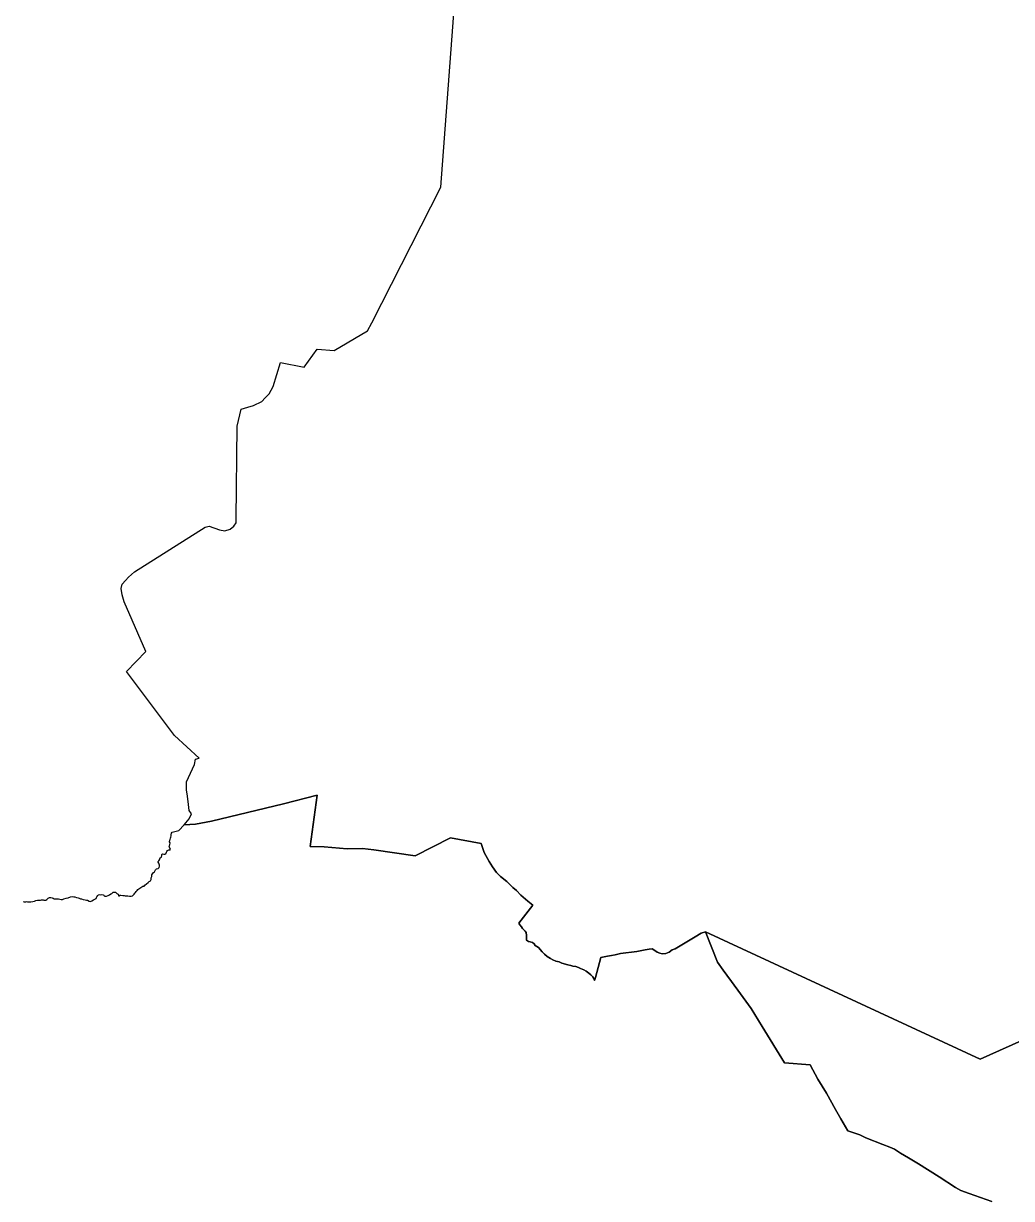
# Model space of a CAD drawing. Header units: inches. Extents: x 33.9 to 41.9, y -4.8 to 5.4.
# Drawn here: x 34.726 to 35.344, y 1.033 to 1.768 of the extents above; entities that cross this region are included whole.
import ezdxf

# ---------------------------------------------------------------- set-up
doc = ezdxf.new("R2010")
doc.units = ezdxf.units.IN
doc.header["$MEASUREMENT"] = 0
doc.layers.add('Counties', color=7, linetype='Continuous')

msp = doc.modelspace()

# ---------------------------------------------------------------- linework, layer by layer
at = {"layer": 'Counties'}
for points in [[(35.35668, 1.13423), (35.32441, 1.11993), (35.15276, 1.19957), (35.15015, 1.19869), (35.14628, 1.19647), (35.13386, 1.18907), (35.13196, 1.18836), (35.13007, 1.18684), (35.12801, 1.18605), (35.12572, 1.18581), (35.12413, 1.18629), (35.12247, 1.18692), (35.12113, 1.18788), (35.11947, 1.18899), (35.11749, 1.18883), (35.11504, 1.18843), (35.1099, 1.18739), (35.09962, 1.18604), (35.09622, 1.18524), (35.094, 1.18477), (35.09155, 1.18437), (35.08728, 1.18365), (35.08388, 1.17094), (35.0834, 1.16919), (35.08293, 1.17046), (35.08222, 1.17141), (35.08111, 1.1726), (35.07985, 1.17372), (35.07818, 1.17491), (35.0766, 1.17578), (35.07463, 1.17665), (35.07336, 1.17721), (35.0717, 1.17785), (35.06988, 1.17816), (35.06846, 1.17848), (35.06672, 1.17904), (35.063, 1.18007), (35.06118, 1.18078), (35.0592, 1.18134), (35.05723, 1.18205), (35.0558, 1.18285), (35.05375, 1.1842), (35.052, 1.18571), (35.05066, 1.18714), (35.04837, 1.18976), (35.04734, 1.19047), (35.04623, 1.19111), (35.04568, 1.19214), (35.04465, 1.19294), (35.04323, 1.19333), (35.04204, 1.19365), (35.04093, 1.19444), (35.04085, 1.19556), (35.04085, 1.19739), (35.04054, 1.19913), (35.04006, 1.20001), (35.03895, 1.20104), (35.03832, 1.20176), (35.03769, 1.20279), (35.03674, 1.2039), (35.03601, 1.20504), (35.04475, 1.21631), (35.04169, 1.2188), (35.03732, 1.22246), (35.03455, 1.22539), (35.03236, 1.22744), (35.02857, 1.23109), (35.02449, 1.23431), (35.02202, 1.2368), (35.01954, 1.24031), (35.0175, 1.24353), (35.01444, 1.24924), (35.0124, 1.25495), (34.99332, 1.25831), (34.97117, 1.24718), (34.94538, 1.25083), (34.93825, 1.25171), (34.92878, 1.25156), (34.91435, 1.25272), (34.90561, 1.25301), (34.90998, 1.28507), (34.889, 1.27965), (34.84384, 1.2688), (34.83379, 1.2669), (34.82682, 1.26654), (34.82989, 1.27024), (34.83143, 1.27333), (34.82989, 1.27549), (34.82958, 1.2792), (34.82896, 1.28444), (34.82835, 1.28846), (34.82834, 1.2934), (34.83328, 1.30423), (34.83382, 1.30769), (34.83612, 1.3083), (34.82086, 1.32249), (34.79079, 1.36253), (34.80279, 1.37488), (34.78924, 1.40605), (34.78801, 1.41038), (34.78739, 1.41439), (34.78801, 1.41717), (34.79016, 1.41933), (34.792, 1.42149), (34.79569, 1.42489), (34.83997, 1.4527), (34.84243, 1.45332), (34.84889, 1.45116), (34.85227, 1.45055), (34.85566, 1.45148), (34.85781, 1.45333), (34.85935, 1.45549), (34.85934, 1.45796), (34.85994, 1.516), (34.86239, 1.5265), (34.8667, 1.52774), (34.87008, 1.52898), (34.87531, 1.53145), (34.87746, 1.53361), (34.87992, 1.53608), (34.88238, 1.54071), (34.88699, 1.55584), (34.90175, 1.55277), (34.91005, 1.56419), (34.92051, 1.56327), (34.94142, 1.57564), (34.94418, 1.58058), (34.98721, 1.6655), (35.00006, 1.83562)], [(35.35668, 1.13423), (35.32441, 1.11993), (35.15276, 1.19957), (35.15015, 1.19869), (35.14628, 1.19647), (35.13386, 1.18907), (35.13196, 1.18836), (35.13007, 1.18684), (35.12801, 1.18605), (35.12572, 1.18581), (35.12413, 1.18629), (35.12247, 1.18692), (35.12113, 1.18788), (35.11947, 1.18899), (35.11749, 1.18883), (35.11504, 1.18843), (35.1099, 1.18739), (35.09962, 1.18604), (35.09622, 1.18524), (35.094, 1.18477), (35.09155, 1.18437), (35.08728, 1.18365), (35.08388, 1.17094), (35.0834, 1.16919), (35.08293, 1.17046), (35.08222, 1.17141), (35.08111, 1.1726), (35.07985, 1.17372), (35.07818, 1.17491), (35.0766, 1.17578), (35.07463, 1.17665), (35.07336, 1.17721), (35.0717, 1.17785), (35.06988, 1.17816), (35.06846, 1.17848), (35.06672, 1.17904), (35.063, 1.18007), (35.06118, 1.18078), (35.0592, 1.18134), (35.05723, 1.18205), (35.0558, 1.18285), (35.05375, 1.1842), (35.052, 1.18571), (35.05066, 1.18714), (35.04837, 1.18976), (35.04734, 1.19047), (35.04623, 1.19111), (35.04568, 1.19214), (35.04465, 1.19294), (35.04323, 1.19333), (35.04204, 1.19365), (35.04093, 1.19444), (35.04085, 1.19556), (35.04085, 1.19739), (35.04054, 1.19913), (35.04006, 1.20001), (35.03895, 1.20104), (35.03832, 1.20176), (35.03769, 1.20279), (35.03674, 1.2039), (35.03601, 1.20504), (35.04475, 1.21631), (35.04169, 1.2188), (35.03732, 1.22246), (35.03455, 1.22539), (35.03236, 1.22744), (35.02857, 1.23109), (35.02449, 1.23431), (35.02202, 1.2368), (35.01954, 1.24031), (35.0175, 1.24353), (35.01444, 1.24924), (35.0124, 1.25495), (34.99332, 1.25831), (34.97117, 1.24718), (34.94538, 1.25083), (34.93825, 1.25171), (34.92878, 1.25156), (34.91435, 1.25272), (34.90561, 1.25301), (34.90998, 1.28507), (34.889, 1.27965), (34.84384, 1.2688), (34.83379, 1.2669), (34.82682, 1.26654), (34.82989, 1.27024), (34.83143, 1.27333), (34.82989, 1.27549), (34.82958, 1.2792), (34.82896, 1.28444), (34.82835, 1.28846), (34.82834, 1.2934), (34.83328, 1.30423), (34.83382, 1.30769), (34.83612, 1.3083), (34.82086, 1.32249), (34.79079, 1.36253), (34.80279, 1.37488), (34.78924, 1.40605), (34.78801, 1.41038), (34.78739, 1.41439), (34.78801, 1.41717), (34.79016, 1.41933), (34.792, 1.42149), (34.79569, 1.42489), (34.83997, 1.4527), (34.84243, 1.45332), (34.84889, 1.45116), (34.85227, 1.45055), (34.85566, 1.45148), (34.85781, 1.45333), (34.85935, 1.45549), (34.85934, 1.45796), (34.85994, 1.516), (34.86239, 1.5265), (34.8667, 1.52774), (34.87008, 1.52898), (34.87531, 1.53145), (34.87746, 1.53361), (34.87992, 1.53608), (34.88238, 1.54071), (34.88699, 1.55584), (34.90175, 1.55277), (34.91005, 1.56419), (34.92051, 1.56327), (34.94142, 1.57564), (34.94418, 1.58058), (34.98721, 1.6655), (35.00006, 1.83562)], [(34.72619, 1.2185), (34.72682, 1.2183), (34.72772, 1.21836), (34.72828, 1.21857), (34.72883, 1.2183), (34.72953, 1.2183), (34.73098, 1.21843), (34.73209, 1.2185), (34.7332, 1.21885), (34.73397, 1.21927), (34.73508, 1.21934), (34.73598, 1.21934), (34.7364, 1.21941), (34.73702, 1.21941), (34.73757, 1.21962), (34.73868, 1.21962), (34.73903, 1.21941), (34.73986, 1.21934), (34.74035, 1.21941), (34.74084, 1.21983), (34.74181, 1.2206), (34.74257, 1.22109), (34.74354, 1.22116), (34.74437, 1.22095), (34.74486, 1.2206), (34.74542, 1.22025), (34.74625, 1.22018), (34.7475, 1.22025), (34.74833, 1.22018), (34.74909, 1.22004), (34.74993, 1.21983), (34.75069, 1.2199), (34.75152, 1.22025), (34.75305, 1.22067), (34.75423, 1.22088), (34.75569, 1.22143), (34.7568, 1.22164), (34.75777, 1.22157), (34.75853, 1.22143), (34.75943, 1.22109), (34.76054, 1.22088), (34.7611, 1.2206), (34.76193, 1.22032), (34.76263, 1.22025), (34.76374, 1.21983), (34.76492, 1.21969), (34.76582, 1.21948), (34.76644, 1.21934), (34.76734, 1.21885), (34.76825, 1.2185), (34.76915, 1.21892), (34.77019, 1.21969), (34.77102, 1.21997), (34.77179, 1.22053), (34.77206, 1.22109), (34.77227, 1.22157), (34.77276, 1.22234), (34.77317, 1.22283), (34.7738, 1.2229), (34.77456, 1.22276), (34.77539, 1.22304), (34.77616, 1.22283), (34.77657, 1.22248), (34.77678, 1.2222), (34.7772, 1.22199), (34.77817, 1.22185), (34.77921, 1.22234), (34.78018, 1.22276), (34.78094, 1.22332), (34.7815, 1.2236), (34.78247, 1.22443), (34.78379, 1.22436), (34.78462, 1.22367), (34.78559, 1.22325), (34.78573, 1.22255), (34.7858, 1.22213), (34.78615, 1.2222), (34.78677, 1.22255), (34.78726, 1.22262), (34.78844, 1.22227), (34.78934, 1.22227), (34.7899, 1.22206), (34.79087, 1.2222), (34.79149, 1.22213), (34.79267, 1.22199), (34.79357, 1.22185), (34.79455, 1.22206), (34.79545, 1.22311), (34.79593, 1.22374), (34.79635, 1.22429), (34.79669, 1.22492), (34.79746, 1.22548), (34.79787, 1.22611), (34.79843, 1.2266), (34.79912, 1.22701), (34.79975, 1.22743), (34.80023, 1.22785), (34.80086, 1.22813), (34.80169, 1.22827), (34.80224, 1.22883), (34.80322, 1.22953), (34.80433, 1.23043), (34.80502, 1.23113), (34.80585, 1.23148), (34.8062, 1.23239), (34.80627, 1.23329), (34.80654, 1.23427), (34.80668, 1.23525), (34.80703, 1.23594), (34.80765, 1.23664), (34.80828, 1.2372), (34.80869, 1.2379), (34.8089, 1.23845), (34.8096, 1.23894), (34.81057, 1.23915), (34.81112, 1.23985), (34.8114, 1.24062), (34.8114, 1.24132), (34.81119, 1.24201), (34.81098, 1.24257), (34.81063, 1.24327), (34.81057, 1.24369), (34.81098, 1.2441), (34.81147, 1.24473), (34.81188, 1.24592), (34.81265, 1.24634), (34.81285, 1.24731), (34.81285, 1.24794), (34.81334, 1.24843), (34.81417, 1.24822), (34.8148, 1.24815), (34.81528, 1.24836), (34.8157, 1.24934), (34.8159, 1.24989), (34.81639, 1.25045), (34.81715, 1.2508), (34.81806, 1.2508), (34.81826, 1.25129), (34.81792, 1.25185), (34.81771, 1.25248), (34.8175, 1.25324), (34.81785, 1.25401), (34.81799, 1.25527), (34.81771, 1.25583), (34.81778, 1.25687), (34.81805, 1.25743), (34.81833, 1.25827), (34.81854, 1.25876), (34.81861, 1.25966), (34.81868, 1.26036), (34.81882, 1.26127), (34.81923, 1.26203), (34.82348, 1.26308), (34.82682, 1.26654), (34.83379, 1.2669), (34.84384, 1.2688), (34.889, 1.27965), (34.90998, 1.28507), (34.90561, 1.25301), (34.91435, 1.25272), (34.92878, 1.25156), (34.93825, 1.25171), (34.94538, 1.25083), (34.97117, 1.24718), (34.99332, 1.25831), (35.0124, 1.25495), (35.01444, 1.24924), (35.0175, 1.24353), (35.01954, 1.24031), (35.02202, 1.2368), (35.02449, 1.23431), (35.02857, 1.23109), (35.03236, 1.22744), (35.03455, 1.22539), (35.03732, 1.22246), (35.04169, 1.2188), (35.04475, 1.21631), (35.03601, 1.20504), (35.03674, 1.2039), (35.03769, 1.20279), (35.03832, 1.20176), (35.03895, 1.20104), (35.04006, 1.20001), (35.04054, 1.19913), (35.04085, 1.19739), (35.04085, 1.19556), (35.04093, 1.19444), (35.04204, 1.19365), (35.04323, 1.19333), (35.04465, 1.19294), (35.04568, 1.19214), (35.04623, 1.19111), (35.04734, 1.19047), (35.04837, 1.18976), (35.05066, 1.18714), (35.052, 1.18571), (35.05375, 1.1842), (35.0558, 1.18285), (35.05723, 1.18205), (35.0592, 1.18134), (35.06118, 1.18078), (35.063, 1.18007), (35.06672, 1.17904), (35.06846, 1.17848), (35.06988, 1.17816), (35.0717, 1.17785), (35.07336, 1.17721), (35.07463, 1.17665), (35.0766, 1.17578), (35.07818, 1.17491), (35.07985, 1.17372), (35.08111, 1.1726), (35.08222, 1.17141), (35.08293, 1.17046), (35.0834, 1.16919), (35.08388, 1.17094), (35.08728, 1.18365), (35.09155, 1.18437), (35.094, 1.18477), (35.09622, 1.18524), (35.09962, 1.18604), (35.1099, 1.18739), (35.11504, 1.18843), (35.11749, 1.18883), (35.11947, 1.18899), (35.12113, 1.18788), (35.12247, 1.18692), (35.12413, 1.18629), (35.12572, 1.18581), (35.12801, 1.18605), (35.13007, 1.18684), (35.13196, 1.18836), (35.13386, 1.18907), (35.14628, 1.19647), (35.15015, 1.19869), (35.15276, 1.19957), (35.16029, 1.18067), (35.16389, 1.17565), (35.16612, 1.17255), (35.16909, 1.1685), (35.1747, 1.16092), (35.18127, 1.15174), (35.18816, 1.14042), (35.20215, 1.11768), (35.21813, 1.1164), (35.22301, 1.10744), (35.22831, 1.09868), (35.23403, 1.08843), (35.23742, 1.08256), (35.24176, 1.0752), (35.24483, 1.07413), (35.24918, 1.07253), (35.25309, 1.07082), (35.26358, 1.06655), (35.26802, 1.06484), (35.27088, 1.06367), (35.27469, 1.06121), (35.27978, 1.05812), (35.28592, 1.05449), (35.29894, 1.04637), (35.30901, 1.03976), (35.31239, 1.03773), (35.31758, 1.03591), (35.33177, 1.03089)], [(34.72619, 1.2185), (34.72682, 1.2183), (34.72772, 1.21836), (34.72828, 1.21857), (34.72883, 1.2183), (34.72953, 1.2183), (34.73098, 1.21843), (34.73209, 1.2185), (34.7332, 1.21885), (34.73397, 1.21927), (34.73508, 1.21934), (34.73598, 1.21934), (34.7364, 1.21941), (34.73702, 1.21941), (34.73757, 1.21962), (34.73868, 1.21962), (34.73903, 1.21941), (34.73986, 1.21934), (34.74035, 1.21941), (34.74084, 1.21983), (34.74181, 1.2206), (34.74257, 1.22109), (34.74354, 1.22116), (34.74437, 1.22095), (34.74486, 1.2206), (34.74542, 1.22025), (34.74625, 1.22018), (34.7475, 1.22025), (34.74833, 1.22018), (34.74909, 1.22004), (34.74993, 1.21983), (34.75069, 1.2199), (34.75152, 1.22025), (34.75305, 1.22067), (34.75423, 1.22088), (34.75569, 1.22143), (34.7568, 1.22164), (34.75777, 1.22157), (34.75853, 1.22143), (34.75943, 1.22109), (34.76054, 1.22088), (34.7611, 1.2206), (34.76193, 1.22032), (34.76263, 1.22025), (34.76374, 1.21983), (34.76492, 1.21969), (34.76582, 1.21948), (34.76644, 1.21934), (34.76734, 1.21885), (34.76825, 1.2185), (34.76915, 1.21892), (34.77019, 1.21969), (34.77102, 1.21997), (34.77179, 1.22053), (34.77206, 1.22109), (34.77227, 1.22157), (34.77276, 1.22234), (34.77317, 1.22283), (34.7738, 1.2229), (34.77456, 1.22276), (34.77539, 1.22304), (34.77616, 1.22283), (34.77657, 1.22248), (34.77678, 1.2222), (34.7772, 1.22199), (34.77817, 1.22185), (34.77921, 1.22234), (34.78018, 1.22276), (34.78094, 1.22332), (34.7815, 1.2236), (34.78247, 1.22443), (34.78379, 1.22436), (34.78462, 1.22367), (34.78559, 1.22325), (34.78573, 1.22255), (34.7858, 1.22213), (34.78615, 1.2222), (34.78677, 1.22255), (34.78726, 1.22262), (34.78844, 1.22227), (34.78934, 1.22227), (34.7899, 1.22206), (34.79087, 1.2222), (34.79149, 1.22213), (34.79267, 1.22199), (34.79357, 1.22185), (34.79455, 1.22206), (34.79545, 1.22311), (34.79593, 1.22374), (34.79635, 1.22429), (34.79669, 1.22492), (34.79746, 1.22548), (34.79787, 1.22611), (34.79843, 1.2266), (34.79912, 1.22701), (34.79975, 1.22743), (34.80023, 1.22785), (34.80086, 1.22813), (34.80169, 1.22827), (34.80224, 1.22883), (34.80322, 1.22953), (34.80433, 1.23043), (34.80502, 1.23113), (34.80585, 1.23148), (34.8062, 1.23239), (34.80627, 1.23329), (34.80654, 1.23427), (34.80668, 1.23525), (34.80703, 1.23594), (34.80765, 1.23664), (34.80828, 1.2372), (34.80869, 1.2379), (34.8089, 1.23845), (34.8096, 1.23894), (34.81057, 1.23915), (34.81112, 1.23985), (34.8114, 1.24062), (34.8114, 1.24132), (34.81119, 1.24201), (34.81098, 1.24257), (34.81063, 1.24327), (34.81057, 1.24369), (34.81098, 1.2441), (34.81147, 1.24473), (34.81188, 1.24592), (34.81265, 1.24634), (34.81285, 1.24731), (34.81285, 1.24794), (34.81334, 1.24843), (34.81417, 1.24822), (34.8148, 1.24815), (34.81528, 1.24836), (34.8157, 1.24934), (34.8159, 1.24989), (34.81639, 1.25045), (34.81715, 1.2508), (34.81806, 1.2508), (34.81826, 1.25129), (34.81792, 1.25185), (34.81771, 1.25248), (34.8175, 1.25324), (34.81785, 1.25401), (34.81799, 1.25527), (34.81771, 1.25583), (34.81778, 1.25687), (34.81805, 1.25743), (34.81833, 1.25827), (34.81854, 1.25876), (34.81861, 1.25966), (34.81868, 1.26036), (34.81882, 1.26127), (34.81923, 1.26203), (34.82348, 1.26308), (34.82682, 1.26654), (34.83379, 1.2669), (34.84384, 1.2688), (34.889, 1.27965), (34.90998, 1.28507), (34.90561, 1.25301), (34.91435, 1.25272), (34.92878, 1.25156), (34.93825, 1.25171), (34.94538, 1.25083), (34.97117, 1.24718), (34.99332, 1.25831), (35.0124, 1.25495), (35.01444, 1.24924), (35.0175, 1.24353), (35.01954, 1.24031), (35.02202, 1.2368), (35.02449, 1.23431), (35.02857, 1.23109), (35.03236, 1.22744), (35.03455, 1.22539), (35.03732, 1.22246), (35.04169, 1.2188), (35.04475, 1.21631), (35.03601, 1.20504), (35.03674, 1.2039), (35.03769, 1.20279), (35.03832, 1.20176), (35.03895, 1.20104), (35.04006, 1.20001), (35.04054, 1.19913), (35.04085, 1.19739), (35.04085, 1.19556), (35.04093, 1.19444), (35.04204, 1.19365), (35.04323, 1.19333), (35.04465, 1.19294), (35.04568, 1.19214), (35.04623, 1.19111), (35.04734, 1.19047), (35.04837, 1.18976), (35.05066, 1.18714), (35.052, 1.18571), (35.05375, 1.1842), (35.0558, 1.18285), (35.05723, 1.18205), (35.0592, 1.18134), (35.06118, 1.18078), (35.063, 1.18007), (35.06672, 1.17904), (35.06846, 1.17848), (35.06988, 1.17816), (35.0717, 1.17785), (35.07336, 1.17721), (35.07463, 1.17665), (35.0766, 1.17578), (35.07818, 1.17491), (35.07985, 1.17372), (35.08111, 1.1726), (35.08222, 1.17141), (35.08293, 1.17046), (35.0834, 1.16919), (35.08388, 1.17094), (35.08728, 1.18365), (35.09155, 1.18437), (35.094, 1.18477), (35.09622, 1.18524), (35.09962, 1.18604), (35.1099, 1.18739), (35.11504, 1.18843), (35.11749, 1.18883), (35.11947, 1.18899), (35.12113, 1.18788), (35.12247, 1.18692), (35.12413, 1.18629), (35.12572, 1.18581), (35.12801, 1.18605), (35.13007, 1.18684), (35.13196, 1.18836), (35.13386, 1.18907), (35.14628, 1.19647), (35.15015, 1.19869), (35.15276, 1.19957), (35.16029, 1.18067), (35.16389, 1.17565), (35.16612, 1.17255), (35.16909, 1.1685), (35.1747, 1.16092), (35.18127, 1.15174), (35.18816, 1.14042), (35.20215, 1.11768), (35.21813, 1.1164), (35.22301, 1.10744), (35.22831, 1.09868), (35.23403, 1.08843), (35.23742, 1.08256), (35.24176, 1.0752), (35.24483, 1.07413), (35.24918, 1.07253), (35.25309, 1.07082), (35.26358, 1.06655), (35.26802, 1.06484), (35.27088, 1.06367), (35.27469, 1.06121), (35.27978, 1.05812), (35.28592, 1.05449), (35.29894, 1.04637), (35.30901, 1.03976), (35.31239, 1.03773), (35.31758, 1.03591), (35.33177, 1.03089)], [(35.33177, 1.03089), (35.31758, 1.03591), (35.31239, 1.03773), (35.30901, 1.03976), (35.29894, 1.04637), (35.28592, 1.05449), (35.27978, 1.05812), (35.27469, 1.06121), (35.27088, 1.06367), (35.26802, 1.06484), (35.26358, 1.06655), (35.25309, 1.07082), (35.24918, 1.07253), (35.24483, 1.07413), (35.24176, 1.0752), (35.23742, 1.08256), (35.23403, 1.08843), (35.22831, 1.09868), (35.22301, 1.10744), (35.21813, 1.1164), (35.20215, 1.11768), (35.18816, 1.14042), (35.18127, 1.15174), (35.1747, 1.16092), (35.16909, 1.1685), (35.16612, 1.17255), (35.16389, 1.17565), (35.16029, 1.18067), (35.15276, 1.19957), (35.32441, 1.11993), (35.35668, 1.13423)], [(35.33177, 1.03089), (35.31758, 1.03591), (35.31239, 1.03773), (35.30901, 1.03976), (35.29894, 1.04637), (35.28592, 1.05449), (35.27978, 1.05812), (35.27469, 1.06121), (35.27088, 1.06367), (35.26802, 1.06484), (35.26358, 1.06655), (35.25309, 1.07082), (35.24918, 1.07253), (35.24483, 1.07413), (35.24176, 1.0752), (35.23742, 1.08256), (35.23403, 1.08843), (35.22831, 1.09868), (35.22301, 1.10744), (35.21813, 1.1164), (35.20215, 1.11768), (35.18816, 1.14042), (35.18127, 1.15174), (35.1747, 1.16092), (35.16909, 1.1685), (35.16612, 1.17255), (35.16389, 1.17565), (35.16029, 1.18067), (35.15276, 1.19957), (35.32441, 1.11993), (35.35668, 1.13423)]]:
    msp.add_lwpolyline(points, dxfattribs=at)

doc.saveas('drawing.dxf')
